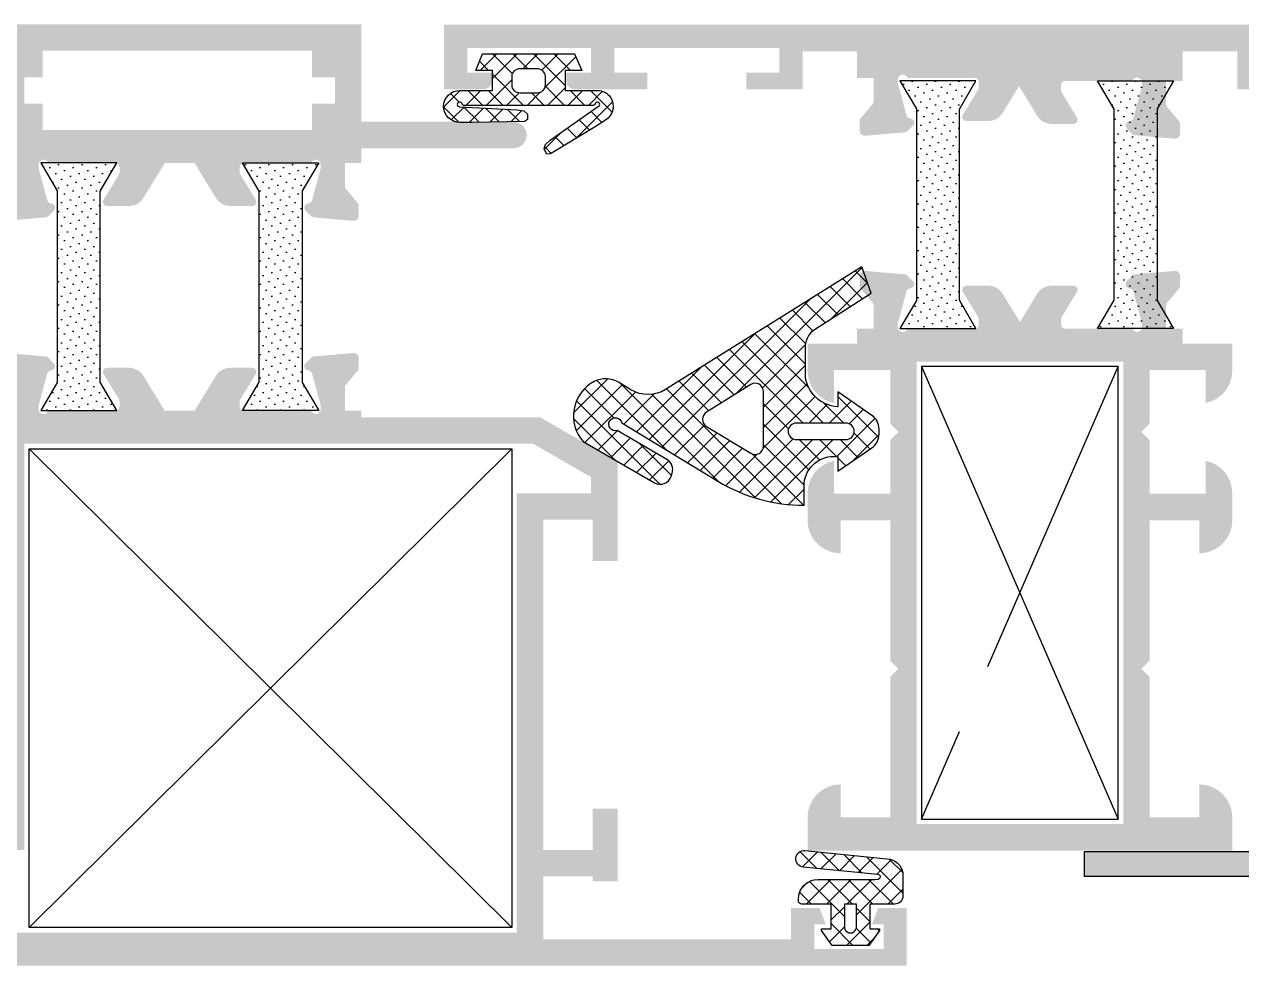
# Model space of a CAD drawing. Header units: millimetres. Extents: x 809 to 8159, y 33 to 4533.
# Drawn here: x 5198.99 to 5206.36, y 3472.19 to 3477.89 of the extents above; entities that cross this region are included whole.
import ezdxf

# ---------------------------------------------------------------- set-up
doc = ezdxf.new("R2010")
doc.units = ezdxf.units.MM
for name, color, linetype in [('1', 3, 'Continuous'), ('11', 11, 'Continuous'), ('FITILLER', 240, 'Continuous'), ('GORUNUS-TARAMA', 11, 'Continuous')]:
    doc.layers.add(name, color=color, linetype=linetype)

# ---------------------------------------------------------------- blocks, each defined once
blk = doc.blocks.new('ajsdfxcvzx')
h = blk.add_hatch(color=256)
h.paths.add_polyline_path([(37155.05612653242, -5113.700379477845), (37154.94612653242, -5113.700379477845), (37154.94612653242, -5113.860379477845), (37155.05612653242, -5113.860379477845), (37155.05612653242, -5114.020379477844), (37156.68612653242, -5114.020379477844), (37156.68612653242, -5113.860379477845), (37156.82612653242, -5113.860379477845), (37156.82612653242, -5113.700379477845), (37156.68612653242, -5113.700379477845), (37156.68612653242, -5113.540379477845), (37155.05612653242, -5113.540379477845)], flags=16)
edge = h.paths.add_edge_path()
edge.add_line((37154.11345336937, -5113.670379477846), (37153.91612653242, -5113.670379477846))
edge.add_line((37153.91612653242, -5113.670379477846), (37153.91612653242, -5113.770379477844))
edge.add_line((37153.91612653242, -5113.770379477844), (37154.25612653242, -5113.770379477844))
edge.add_line((37154.25612653242, -5113.770379477844), (37154.25612653242, -5113.540379477845))
edge.add_line((37154.25612653242, -5113.540379477845), (37154.78612653242, -5113.540379477845))
edge.add_line((37154.78612653242, -5113.540379477845), (37154.78612653242, -5114.220379477845))
edge.add_line((37154.78612653242, -5114.220379477845), (37154.88612653242, -5114.220379477845))
edge.add_line((37154.88612653242, -5114.220379477845), (37154.88612653242, -5114.361280221989))
edge.add_arc((37154.86112653241, -5114.361280221989), 0.02500000000004547, -39.999999999855504, 1.0408029993413948e-10, ccw=False)
edge.add_line((37154.8802776435, -5114.377349912231), (37154.8022165693, -5114.470379477845))
edge.add_line((37154.8022165693, -5114.470379477845), (37154.8022165693, -5114.540379477845))
edge.add_arc((37154.8322165693, -5114.540379477845), 0.03000000000004093, 180, 275.00000000003)
edge.add_line((37154.83483124158, -5114.570265318789), (37155.0754674277, -5114.549212380471))
edge.add_arc((37155.07328853413, -5114.524307513018), 0.02499999999989507, -84.99999999995305, -44.99999999996317)
edge.add_line((37155.09096620366, -5114.541985182548), (37155.12489423883, -5114.508057147375))
edge.add_arc((37155.1072165693, -5114.490379477846), 0.02499999999998814, -45.00000000011055, 74.999999999992)
edge.add_line((37155.11368704543, -5114.466231332188), (37155.10216780754, -5114.463144761698))
edge.add_arc((37155.10863828367, -5114.438996616043), 0.02499999999998395, 195.0000000000582, 254.9999999999417, ccw=False)
edge.add_line((37155.08449013801, -5114.445467092171), (37155.0322165693, -5114.250379477848))
edge.add_line((37155.0322165693, -5114.250379477844), (37155.0322165693, -5114.230379477844))
edge.add_arc((37155.06221656931, -5114.230379477851), 0.03000000000076852, 19.471220642868616, 179.9999999915755, ccw=False)
edge.add_line((37155.09050084055, -5114.220379477845), (37155.4972165693, -5114.220379477845))
edge.add_arc((37155.4972165693, -5114.245379477847), 0.025, 0, 90, ccw=False)
edge.add_line((37155.5222165693, -5114.245379477847), (37155.5222165693, -5114.277498812693))
edge.add_arc((37155.4972165693, -5114.277498812693), 0.025, -31.400000000179205, -1.5631940186722204e-10, ccw=False)
edge.add_line((37155.51855533924, -5114.290524053487), (37155.42587779937, -5114.442354237051))
edge.add_arc((37155.4472165693, -5114.455379477846), 0.02499999999999822, 148.5999999999369, 269.9999999999479)
edge.add_line((37155.4472165693, -5114.480379477844), (37155.58086499744, -5114.480379477844))
edge.add_arc((37155.58086499744, -5114.380379477845), 0.1000000000000227, 269.999999999987, 328.5999999999905)
edge.add_line((37155.66622007716, -5114.43248044103), (37155.79568705803, -5114.220379477845))
edge.add_line((37155.79568705803, -5114.220379477845), (37155.97656600681, -5114.220379477845))
edge.add_line((37155.97656600681, -5114.220379477845), (37156.10603298768, -5114.43248044103))
edge.add_arc((37156.1913880674, -5114.380379477845), 0.1000000000000155, 211.4000000000093, 270.000000000013)
edge.add_line((37156.1913880674, -5114.480379477844), (37156.32503649554, -5114.480379477844))
edge.add_arc((37156.32503649554, -5114.455379477846), 0.02499999999997726, 270, 391.4000000000902)
edge.add_line((37156.34637526546, -5114.442354237051), (37156.2536977256, -5114.290524053487))
edge.add_arc((37156.27503649554, -5114.277498812693), 0.02500000000000251, 180.0000000001563, 211.4000000001792, ccw=False)
edge.add_line((37156.25003649553, -5114.277498812693), (37156.25003649553, -5114.245379477847))
edge.add_arc((37156.27503649554, -5114.245379477847), 0.025, 90, 180, ccw=False)
edge.add_line((37156.27503649554, -5114.220379477845), (37156.68175222429, -5114.220379477845))
edge.add_arc((37156.71003649554, -5114.230379477851), 0.03000000000079112, 8.467907264275709e-09, 160.5287793571725, ccw=False)
edge.add_line((37156.74003649554, -5114.230379477844), (37156.74003649554, -5114.250379477844))
edge.add_line((37156.74003649554, -5114.250379477844), (37156.68776292683, -5114.445467092168))
edge.add_arc((37156.66361478117, -5114.438996616043), 0.02500000000002199, -74.99999999985448, -14.9999999999809, ccw=False)
edge.add_line((37156.6700852573, -5114.463144761701), (37156.65856601941, -5114.466231332191))
edge.add_arc((37156.66503649553, -5114.490379477846), 0.02499999999997807, 105.0000000000079, 225.0000000001105)
edge.add_line((37156.64735882601, -5114.508057147375), (37156.68128686117, -5114.541985182548))
edge.add_arc((37156.6989645307, -5114.524307513018), 0.0249999999998756, 225.0000000000738, 265.0000000000524)
edge.add_line((37156.69678563713, -5114.549212380471), (37156.93742182325, -5114.570265318789))
edge.add_arc((37156.94003649554, -5114.540379477845), 0.03000000000000981, 264.9999999998799, 359.9999999999565)
edge.add_line((37156.97003649554, -5114.540379477845), (37156.97003649554, -5114.470379477845))
edge.add_line((37156.97003649554, -5114.470379477845), (37156.89197542134, -5114.377349912231))
edge.add_arc((37156.91112653242, -5114.361280221989), 0.02499999999998387, 179.9999999999478, 219.999999999916, ccw=False)
edge.add_line((37156.88612653242, -5114.361280221989), (37156.88612653242, -5114.220379477845))
edge.add_line((37156.88612653242, -5114.220379477845), (37156.98612653242, -5114.220379477845))
edge.add_line((37156.98612653241, -5114.220379477845), (37156.98612653241, -5114.130379477845))
edge.add_line((37156.98612653241, -5114.130379477845), (37157.90612653241, -5114.130379477845))
edge.add_arc((37157.90612653242, -5114.050379477847), 0.08000000000001818, 270, 450)
edge.add_line((37157.90612653242, -5113.970379477845), (37156.98612653242, -5113.970379477845))
edge.add_line((37156.98612653241, -5113.970379477845), (37156.98612653241, -5113.380379477845))
edge.add_line((37156.98612653241, -5113.380379477845), (37152.08612653241, -5113.380379477845))
edge.add_line((37152.08612653242, -5113.380379477845), (37152.08612653242, -5113.770379477844))
edge.add_line((37152.08612653242, -5113.770379477844), (37152.37612653242, -5113.770379477844))
edge.add_line((37152.37612653241, -5113.770379477844), (37152.37612653241, -5113.670379477846))
edge.add_line((37152.37612653241, -5113.670379477846), (37152.22612653241, -5113.670379477846))
edge.add_line((37152.22612653242, -5113.670379477846), (37152.22612653242, -5113.520379477844))
edge.add_line((37152.22612653242, -5113.520379477844), (37152.97612653242, -5113.520379477844))
edge.add_line((37152.97612653242, -5113.520379477844), (37152.97612653242, -5113.670379477846))
edge.add_line((37152.97612653242, -5113.670379477846), (37152.82612653242, -5113.670379477846))
edge.add_line((37152.82612653242, -5113.670379477846), (37152.82612653242, -5113.770379477844))
edge.add_line((37152.82612653242, -5113.770379477844), (37153.31612653242, -5113.770379477844))
edge.add_line((37153.31612653242, -5113.770379477844), (37153.31612653242, -5113.670379477846))
edge.add_line((37153.31612653242, -5113.670379477846), (37153.11612653242, -5113.670379477846))
edge.add_line((37153.11612653242, -5113.670379477846), (37153.11612653242, -5113.520379477844))
edge.add_line((37153.11612653242, -5113.520379477844), (37154.11612653242, -5113.520379477844))
edge.add_line((37154.11612653242, -5113.520379477844), (37154.11612653242, -5113.670379477846))
edge.add_line((37154.11612653242, -5113.670379477846), (37154.11345336937, -5113.670379477846))
h = blk.add_hatch(color=256)
edge = h.paths.add_edge_path()
edge.add_line((37158.51612653242, -5113.523180664588), (37159.51612653242, -5113.523180664588))
edge.add_line((37159.51612653242, -5113.523180664588), (37159.51612653242, -5113.673180664589))
edge.add_line((37159.51612653242, -5113.673180664589), (37159.31612653242, -5113.673180664589))
edge.add_line((37159.31612653242, -5113.673180664589), (37159.31612653242, -5113.773180664588))
edge.add_line((37159.31612653242, -5113.773180664588), (37159.65612653241, -5113.773180664588))
edge.add_line((37159.65612653242, -5113.773180664588), (37159.65612653242, -5113.543180664588))
edge.add_line((37159.65612653242, -5113.543180664588), (37159.98612653242, -5113.543180664588))
edge.add_line((37159.98612653241, -5113.543180664588), (37159.98612653241, -5113.705348195928))
edge.add_line((37159.98612653241, -5113.705348195928), (37160.08612653241, -5113.705348195928))
edge.add_line((37160.08612653242, -5113.705348195928), (37160.08612653242, -5113.846248940072))
edge.add_arc((37160.06112653242, -5113.846248940072), 0.02499999999997726, -39.99999999987608, 1.0408029993413948e-10, ccw=False)
edge.add_line((37160.0802776435, -5113.862318630314), (37160.00221656931, -5113.955348195928))
edge.add_line((37160.0022165693, -5113.955348195928), (37160.0022165693, -5114.025348195928))
edge.add_arc((37160.0322165693, -5114.025348195932), 0.02999999999999545, 180.0000000000434, 275.0000000001202)
edge.add_line((37160.03483124159, -5114.055234036872), (37160.2754674277, -5114.034181098554))
edge.add_arc((37160.27328853412, -5114.009276231101), 0.02499999999986845, -85.00000000005232, -45.00000000007372)
edge.add_line((37160.29096620365, -5114.026953900631), (37160.32489423882, -5113.993025865459))
edge.add_arc((37160.3072165693, -5113.975348195929), 0.02499999999997207, -45.00000000007372, 74.9999999999785)
edge.add_line((37160.31368704543, -5113.951200050275), (37160.30216780755, -5113.948113479784))
edge.add_arc((37160.30863828367, -5113.923965334126), 0.02500000000001768, 194.999999999981, 254.99999999985448, ccw=False)
edge.add_line((37160.28449013802, -5113.930435810254), (37160.2322165693, -5113.735348195931))
edge.add_line((37160.2322165693, -5113.735348195931), (37160.2322165693, -5113.71534819593))
edge.add_arc((37160.2622165693, -5113.715348195934), 0.03000000000076852, 19.471220642827575, 179.9999999915321, ccw=False)
edge.add_line((37160.29050084055, -5113.705348195928), (37160.6972165693, -5113.705348195928))
edge.add_arc((37160.6972165693, -5113.73034819593), 0.025, 0, 90, ccw=False)
edge.add_line((37160.7222165693, -5113.73034819593), (37160.7222165693, -5113.762467530776))
edge.add_arc((37160.6972165693, -5113.762467530776), 0.025, -31.400000000179205, -1.5631940186722204e-10, ccw=False)
edge.add_line((37160.71855533923, -5113.77549277157), (37160.62587779937, -5113.927322955135))
edge.add_arc((37160.6472165693, -5113.940348195929), 0.02500000000001007, 148.5999999998924, 269.9999999999479)
edge.add_line((37160.6472165693, -5113.96534819593), (37160.78086499743, -5113.96534819593))
edge.add_arc((37160.78086499743, -5113.865348195928), 0.1000000000000227, 269.999999999987, 328.5999999999905)
edge.add_line((37160.86622007717, -5113.917449159113), (37160.96568403974, -5113.754501030382))
edge.add_line((37160.96568403974, -5113.754501030386), (37161.07603298767, -5113.935281627773))
edge.add_arc((37161.1613880674, -5113.883180664589), 0.1000000000000425, 211.3999999999847, 269.999999999987)
edge.add_line((37161.1613880674, -5113.983180664587), (37161.29503649554, -5113.983180664587))
edge.add_arc((37161.29503649553, -5113.958180664589), 0.025, -89.99999999994792, 31.40000000001859)
edge.add_line((37161.31637526547, -5113.945155423791), (37161.2236977256, -5113.793325240227))
edge.add_arc((37161.24503649554, -5113.780299999433), 0.02500000000000251, 180.0000000001563, 211.4000000001792, ccw=False)
edge.add_line((37161.22003649554, -5113.780299999433), (37161.22003649554, -5113.748180664586))
edge.add_arc((37161.24503649554, -5113.74818066459), 0.025, 90, 180, ccw=False)
edge.add_line((37161.24503649554, -5113.723180664589), (37161.65175222429, -5113.723180664589))
edge.add_arc((37161.68003649553, -5113.733180664594), 0.03000000000075583, 8.424478892266052e-09, 160.5287793571026, ccw=False)
edge.add_line((37161.71003649554, -5113.733180664587), (37161.71003649554, -5113.753180664587))
edge.add_line((37161.71003649554, -5113.753180664587), (37161.65776292683, -5113.948268278911))
edge.add_arc((37161.63361478117, -5113.941797802787), 0.02499999999999845, -74.99999999962631, -14.999999999779618, ccw=False)
edge.add_line((37161.6400852573, -5113.965945948441), (37161.62856601941, -5113.969032518931))
edge.add_arc((37161.63503649554, -5113.993180664589), 0.02500000000000591, 105.0000000000448, 225.0000000001105)
edge.add_line((37161.61735882601, -5114.010858334119), (37161.65128686118, -5114.044786369292))
edge.add_arc((37161.66896453071, -5114.027108699762), 0.02499999999992383, 224.9999999998158, 264.9999999998018)
edge.add_line((37161.66678563714, -5114.05201356721), (37161.90742182325, -5114.073066505529))
edge.add_arc((37161.91003649554, -5114.043180664588), 0.03000000000007777, 264.9999999998911, 359.9999999999131)
edge.add_line((37161.94003649554, -5114.043180664588), (37161.94003649554, -5113.973180664589))
edge.add_line((37161.94003649554, -5113.973180664589), (37161.86197542134, -5113.880151098974))
edge.add_arc((37161.88112653242, -5113.864081408732), 0.02499999999993101, 179.9999999996352, 219.9999999996095, ccw=False)
edge.add_line((37161.85612653242, -5113.864081408732), (37161.85612653242, -5113.723180664589))
edge.add_line((37161.85612653242, -5113.723180664589), (37161.95612653242, -5113.723180664589))
edge.add_line((37161.95612653242, -5113.723180664589), (37161.95612653242, -5113.543180664588))
edge.add_line((37161.95612653242, -5113.543180664588), (37162.28612653242, -5113.543180664588))
edge.add_line((37162.28612653242, -5113.543180664588), (37162.28612653242, -5113.773180664588))
edge.add_line((37162.28612653242, -5113.773180664588), (37162.62612653241, -5113.773180664588))
edge.add_line((37162.62612653241, -5113.773180664588), (37162.62612653241, -5113.673180664589))
edge.add_line((37162.62612653241, -5113.673180664589), (37162.42612653242, -5113.673180664589))
edge.add_line((37162.42612653242, -5113.673180664589), (37162.42612653242, -5113.523180664588))
edge.add_line((37162.42612653242, -5113.523180664588), (37163.42612653242, -5113.523180664588))
edge.add_line((37163.42612653242, -5113.523180664588), (37163.42612653242, -5113.673180664589))
edge.add_line((37163.42612653242, -5113.673180664589), (37163.22612653242, -5113.673180664589))
edge.add_line((37163.22612653242, -5113.673180664589), (37163.22612653242, -5113.773180664588))
edge.add_line((37163.22612653242, -5113.773180664588), (37163.66612653242, -5113.773180664588))
edge.add_arc((37163.66612653242, -5113.723180664589), 0.05, 270, 360)
edge.add_line((37163.71612653242, -5113.723180664589), (37163.71612653242, -5113.673180664589))
edge.add_line((37163.71612653242, -5113.673180664589), (37163.56612653242, -5113.673180664589))
edge.add_line((37163.56612653242, -5113.673180664589), (37163.56612653242, -5113.523180664588))
edge.add_line((37163.56612653242, -5113.523180664588), (37164.31612653242, -5113.523180664588))
edge.add_line((37164.31612653242, -5113.523180664588), (37164.31612653242, -5113.673180664589))
edge.add_line((37164.31612653242, -5113.673180664589), (37164.16612653241, -5113.673180664589))
edge.add_line((37164.16612653242, -5113.673180664589), (37164.16612653242, -5113.723180664589))
edge.add_arc((37164.21612653242, -5113.723180664589), 0.05, 180, 270)
edge.add_line((37164.21612653242, -5113.773180664588), (37164.45612653242, -5113.773180664588))
edge.add_line((37164.45612653242, -5113.773180664588), (37164.45612653242, -5113.383180664589))
edge.add_line((37164.45612653242, -5113.383180664589), (37157.48612653241, -5113.383180664589))
edge.add_line((37157.48612653241, -5113.383180664589), (37157.48612653241, -5113.773180664588))
edge.add_line((37157.48612653241, -5113.773180664588), (37157.72612653241, -5113.773180664588))
edge.add_arc((37157.72612653242, -5113.723180664589), 0.05, 270, 360)
edge.add_line((37157.77612653242, -5113.723180664589), (37157.77612653242, -5113.673180664589))
edge.add_line((37157.77612653242, -5113.673180664589), (37157.62612653242, -5113.673180664589))
edge.add_line((37157.62612653241, -5113.673180664589), (37157.62612653241, -5113.523180664588))
edge.add_line((37157.62612653241, -5113.523180664588), (37158.37612653241, -5113.523180664588))
edge.add_line((37158.37612653241, -5113.523180664588), (37158.37612653241, -5113.673180664589))
edge.add_line((37158.37612653241, -5113.673180664589), (37158.22612653241, -5113.673180664589))
edge.add_line((37158.22612653242, -5113.673180664589), (37158.22612653242, -5113.723180664589))
edge.add_arc((37158.27612653242, -5113.723180664589), 0.05, 180, 270)
edge.add_line((37158.27612653242, -5113.773180664588), (37158.71612653242, -5113.773180664588))
edge.add_line((37158.71612653242, -5113.773180664588), (37158.71612653242, -5113.673180664589))
edge.add_line((37158.71612653242, -5113.673180664589), (37158.51612653242, -5113.673180664589))
edge.add_line((37158.51612653242, -5113.673180664589), (37158.51612653242, -5113.523180664588))
h = blk.add_hatch(color=256)
edge = h.paths.add_edge_path()
edge.add_arc((37161.1613880674, -5115.063180664589), 0.1000000000000349, 90, 148.5999999999974, ccw=False)
edge.add_line((37161.1613880674, -5114.963180664587), (37161.29503649554, -5114.963180664587))
edge.add_arc((37161.29503649553, -5114.988180664588), 0.02499999999997726, -31.40000000013481, 90, ccw=False)
edge.add_line((37161.31637526547, -5115.001205905386), (37161.2236977256, -5115.15303608895))
edge.add_arc((37161.24503649554, -5115.166061329744), 0.02500000000000251, 148.5999999998208, 179.9999999998437)
edge.add_line((37161.22003649554, -5115.166061329744), (37161.22003649554, -5115.198180664591))
edge.add_arc((37161.24503649554, -5115.198180664587), 0.025, -180, -90.00000000000001)
edge.add_line((37161.24503649554, -5115.223180664589), (37161.65175222429, -5115.223180664589))
edge.add_arc((37161.68003649553, -5115.213180664583), 0.03000000000077726, -160.5287793571171, -8.424462406979676e-09)
edge.add_line((37161.71003649554, -5115.213180664587), (37161.71003649554, -5115.193180664586))
edge.add_line((37161.71003649554, -5115.19318066459), (37161.65776292683, -5114.998093050266))
edge.add_arc((37161.63361478117, -5115.00456352639), 0.02499999999999414, 14.99999999994408, 74.99999999989139)
edge.add_line((37161.6400852573, -5114.980415380736), (37161.62856601941, -5114.977328810246))
edge.add_arc((37161.63503649554, -5114.953180664588), 0.02499999999997807, -225.00000000007356, -105.00000000000801, ccw=False)
edge.add_line((37161.61735882601, -5114.935502995058), (37161.65128686118, -5114.901574959886))
edge.add_arc((37161.66896453071, -5114.919252629415), 0.0249999999998756, 94.99999999999511, 135, ccw=False)
edge.add_line((37161.66678563714, -5114.894347761963), (37161.90742182325, -5114.873294823645))
edge.add_arc((37161.91003649554, -5114.903180664589), 0.03000000000003049, 0, 95.00000000007321, ccw=False)
edge.add_line((37161.94003649554, -5114.903180664589), (37161.94003649554, -5114.973180664589))
edge.add_line((37161.94003649554, -5114.973180664589), (37161.86197542134, -5115.066210230203))
edge.add_arc((37161.88112653242, -5115.082279920445), 0.02500000000003613, 140.0000000001845, 180.0000000001042)
edge.add_line((37161.85612653242, -5115.082279920445), (37161.85612653242, -5115.223180664589))
edge.add_line((37161.85612653242, -5115.223180664589), (37161.95612653242, -5115.223180664589))
edge.add_line((37161.95612653242, -5115.223180664589), (37161.95612653242, -5115.313180664589))
edge.add_line((37161.95612653242, -5115.313180664589), (37162.25612653242, -5115.313180664589))
edge.add_line((37162.25612653242, -5115.313180664589), (37162.25612653242, -5115.477221485167))
edge.add_arc((37162.05612653242, -5115.477221485167), 0.1999999999999545, -78.46304096718052, 6.423306331271306e-12, ccw=False)
edge.add_line((37162.09612653241, -5115.673180664589), (37162.09612653241, -5115.473180664589))
edge.add_line((37162.09612653241, -5115.473180664589), (37161.75612653242, -5115.473180664589))
edge.add_line((37161.75612653242, -5115.473180664589), (37161.75612653242, -5115.798180664589))
edge.add_line((37161.75612653242, -5115.798180664589), (37161.70612653242, -5115.848180664589))
edge.add_line((37161.70612653242, -5115.848180664589), (37161.75612653242, -5115.898180664588))
edge.add_line((37161.75612653242, -5115.898180664588), (37161.75612653242, -5116.223180664589))
edge.add_line((37161.75612653242, -5116.223180664589), (37162.09612653241, -5116.223180664589))
edge.add_line((37162.09612653241, -5116.223180664589), (37162.09612653241, -5116.023180664588))
edge.add_arc((37162.05612653242, -5116.21913984401), 0.1999999999999556, -1.3017142919125035e-11, 78.46304096717932, ccw=False)
edge.add_line((37162.25612653242, -5116.21913984401), (37162.25612653242, -5116.383180664589))
edge.add_arc((37162.05612653242, -5116.383180664589), 0.2, -90, 0, ccw=False)
edge.add_line((37162.05612653242, -5116.583180664589), (37162.05612653242, -5116.383180664589))
edge.add_line((37162.05612653242, -5116.383180664589), (37161.75612653242, -5116.383180664589))
edge.add_line((37161.75612653242, -5116.383180664589), (37161.75612653242, -5117.233180664587))
edge.add_line((37161.75612653242, -5117.233180664587), (37161.70612653242, -5117.283180664586))
edge.add_line((37161.70612653242, -5117.28318066459), (37161.75612653242, -5117.333180664589))
edge.add_line((37161.75612653242, -5117.333180664589), (37161.75612653242, -5118.183180664588))
edge.add_line((37161.75612653242, -5118.183180664588), (37162.05612653242, -5118.183180664588))
edge.add_line((37162.05612653242, -5118.183180664588), (37162.05612653242, -5117.983180664587))
edge.add_arc((37162.05612653242, -5118.183180664588), 0.2, 0, 90, ccw=False)
edge.add_line((37162.25612653242, -5118.183180664588), (37162.25612653242, -5118.383180664589))
edge.add_line((37162.25612653242, -5118.383180664589), (37159.68612653242, -5118.383180664589))
edge.add_line((37159.68612653242, -5118.383180664589), (37159.68612653242, -5118.183180664588))
edge.add_arc((37159.88612653242, -5118.183180664588), 0.2, -270, -180, ccw=False)
edge.add_line((37159.88612653242, -5117.983180664587), (37159.88612653242, -5118.183180664588))
edge.add_line((37159.88612653242, -5118.183180664588), (37160.18612653243, -5118.183180664588))
edge.add_line((37160.18612653242, -5118.183180664588), (37160.18612653242, -5117.333180664589))
edge.add_line((37160.18612653242, -5117.333180664589), (37160.23612653242, -5117.28318066459))
edge.add_line((37160.23612653241, -5117.28318066459), (37160.18612653241, -5117.233180664591))
edge.add_line((37160.18612653242, -5117.233180664587), (37160.18612653242, -5116.383180664589))
edge.add_line((37160.18612653242, -5116.383180664589), (37159.88612653242, -5116.383180664589))
edge.add_line((37159.88612653242, -5116.383180664589), (37159.88612653242, -5116.583180664589))
edge.add_arc((37159.88612653242, -5116.383180664589), 0.2, -180, -90, ccw=False)
edge.add_line((37159.68612653242, -5116.383180664589), (37159.68612653242, -5116.21913984401))
edge.add_arc((37159.88612653242, -5116.21913984401), 0.2000000000000454, 101.53695903281681, 179.9999999999934, ccw=False)
edge.add_line((37159.84612653241, -5116.023180664588), (37159.84612653241, -5116.223180664589))
edge.add_line((37159.84612653241, -5116.223180664589), (37160.18612653241, -5116.223180664589))
edge.add_line((37160.18612653242, -5116.223180664589), (37160.18612653242, -5115.898180664588))
edge.add_line((37160.18612653242, -5115.898180664588), (37160.23612653242, -5115.848180664589))
edge.add_line((37160.23612653241, -5115.848180664589), (37160.18612653241, -5115.798180664589))
edge.add_line((37160.18612653242, -5115.798180664589), (37160.18612653242, -5115.473180664589))
edge.add_line((37160.18612653242, -5115.473180664589), (37159.84612653241, -5115.473180664589))
edge.add_line((37159.84612653241, -5115.473180664589), (37159.84612653241, -5115.673180664589))
edge.add_arc((37159.88612653242, -5115.477221485167), 0.2000000000000224, -179.99999999999363, -101.53695903281692, ccw=False)
edge.add_line((37159.68612653242, -5115.477221485167), (37159.68612653242, -5115.313180664589))
edge.add_line((37159.68612653242, -5115.313180664589), (37159.98612653242, -5115.313180664589))
edge.add_line((37159.98612653241, -5115.313180664589), (37159.98612653241, -5115.223180664589))
edge.add_line((37159.98612653241, -5115.223180664589), (37160.08612653241, -5115.223180664589))
edge.add_line((37160.08612653242, -5115.223180664589), (37160.08612653242, -5115.082279920445))
edge.add_arc((37160.06112653242, -5115.082279920445), 0.02500000000004547, -1.042331380209224e-10, 39.9999999998155)
edge.add_line((37160.0802776435, -5115.066210230203), (37160.00221656931, -5114.973180664589))
edge.add_line((37160.0022165693, -5114.973180664589), (37160.0022165693, -5114.903180664589))
edge.add_arc((37160.0322165693, -5114.903180664589), 0.03000000000001819, -275.0000000000731, -180, ccw=False)
edge.add_line((37160.03483124159, -5114.873294823645), (37160.2754674277, -5114.894347761963))
edge.add_arc((37160.27328853412, -5114.919252629415), 0.02499999999989308, 45, 85.000000000005, ccw=False)
edge.add_line((37160.29096620365, -5114.901574959886), (37160.32489423882, -5114.935502995058))
edge.add_arc((37160.3072165693, -5114.953180664588), 0.02499999999997207, -74.99999999999221, 45.000000000073726, ccw=False)
edge.add_line((37160.31368704543, -5114.977328810246), (37160.30216780755, -5114.980415380736))
edge.add_arc((37160.30863828367, -5115.00456352639), 0.02499999999998983, 105.0000000001086, 165.0000000000559)
edge.add_line((37160.28449013802, -5114.998093050266), (37160.2322165693, -5115.19318066459))
edge.add_line((37160.2322165693, -5115.19318066459), (37160.2322165693, -5115.21318066459))
edge.add_arc((37160.2622165693, -5115.213180664583), 0.03000000000079126, -179.9999999915755, -19.47122064288295)
edge.add_line((37160.29050084055, -5115.223180664589), (37160.6972165693, -5115.223180664589))
edge.add_arc((37160.6972165693, -5115.198180664587), 0.025, -90.00000000000001, -1.272221872585407e-14)
edge.add_line((37160.7222165693, -5115.198180664587), (37160.7222165693, -5115.166061329741))
edge.add_arc((37160.6972165693, -5115.166061329744), 0.025, 1.563051792658431e-10, 31.40000000017918)
edge.add_line((37160.71855533923, -5115.153036088946), (37160.62587779937, -5115.001205905382))
edge.add_arc((37160.6472165693, -5114.988180664588), 0.02500000000002948, -269.99999999989586, -148.59999999991948, ccw=False)
edge.add_line((37160.6472165693, -5114.963180664587), (37160.78086499743, -5114.963180664587))
edge.add_arc((37160.78086499743, -5115.063180664589), 0.1000000000000227, 31.400000000002592, 90, ccw=False)
edge.add_line((37160.86622007717, -5115.011079701404), (37160.97112653242, -5115.182944064463))
edge.add_line((37160.97112653241, -5115.182944064463), (37161.07603298767, -5115.011079701404))
h.paths.add_polyline_path([(37161.59612653241, -5118.223180664589), (37161.59612653241, -5115.423180664589), (37160.34612653241, -5115.423180664589), (37160.34612653241, -5118.223180664589)], flags=16)
h = blk.add_hatch(color=256)
edge = h.paths.add_edge_path(flags=16)
edge.add_line((37154.91612653242, -5118.880379477845), (37157.92612653242, -5118.880379477845))
edge.add_line((37157.92612653242, -5118.880379477845), (37157.92612653242, -5116.220379477845))
edge.add_line((37157.92612653242, -5116.220379477845), (37158.37612653241, -5116.220379477845))
edge.add_line((37158.37612653241, -5116.220379477845), (37158.37612653241, -5116.122755520917))
edge.add_line((37158.37612653241, -5116.122755520917), (37158.02560094358, -5115.920379477846))
edge.add_line((37158.02560094358, -5115.920379477846), (37154.94612653241, -5115.920379477846))
edge.add_line((37154.94612653242, -5115.920379477846), (37154.94612653242, -5118.380379477845))
edge.add_line((37154.94612653242, -5118.380379477845), (37154.57612653242, -5118.380379477845))
edge.add_line((37154.57612653242, -5118.380379477845), (37154.57612653242, -5118.540379477845))
edge.add_arc((37154.91612653242, -5118.540379477845), 0.3400000000000318, 180.0000000000038, 270.0000000000038)
edge = h.paths.add_edge_path()
edge.add_arc((37155.4972165693, -5115.695379477847), 0.025, 270, 360)
edge.add_line((37155.5222165693, -5115.695379477847), (37155.5222165693, -5115.663260143001))
edge.add_arc((37155.4972165693, -5115.663260143001), 0.025, 1.563051792658431e-10, 31.40000000017918)
edge.add_line((37155.51855533924, -5115.650234902203), (37155.42587779937, -5115.498404718639))
edge.add_arc((37155.4472165693, -5115.485379477845), 0.02500000000001007, 90.00000000005213, 211.4000000001076, ccw=False)
edge.add_line((37155.4472165693, -5115.460379477847), (37155.58086499744, -5115.460379477847))
edge.add_arc((37155.58086499744, -5115.560379477845), 0.1000000000000227, 31.400000000009413, 90.00000000001302, ccw=False)
edge.add_line((37155.66622007716, -5115.508278514661), (37155.79568705803, -5115.720379477845))
edge.add_line((37155.79568705803, -5115.720379477845), (37155.97656600681, -5115.720379477845))
edge.add_line((37155.97656600681, -5115.720379477845), (37156.10603298768, -5115.508278514661))
edge.add_arc((37156.1913880674, -5115.560379477845), 0.1000000000000155, 89.99999999998698, 148.5999999999906, ccw=False)
edge.add_line((37156.1913880674, -5115.460379477847), (37156.32503649554, -5115.460379477847))
edge.add_arc((37156.32503649554, -5115.485379477845), 0.02499999999997726, -31.4000000000903, 90, ccw=False)
edge.add_line((37156.34637526546, -5115.498404718643), (37156.2536977256, -5115.650234902207))
edge.add_arc((37156.27503649554, -5115.663260143001), 0.02500000000000251, 148.5999999998208, 179.9999999998437)
edge.add_line((37156.25003649553, -5115.663260143001), (37156.25003649553, -5115.695379477847))
edge.add_arc((37156.27503649554, -5115.695379477847), 0.025, 180, 270)
edge.add_line((37156.27503649554, -5115.720379477845), (37156.68175222429, -5115.720379477845))
edge.add_arc((37156.71003649554, -5115.71037947784), 0.03000000000078484, 199.4712206429239, 359.9999999916189)
edge.add_line((37156.74003649554, -5115.710379477847), (37156.74003649554, -5115.690379477846))
edge.add_line((37156.74003649554, -5115.690379477846), (37156.68776292683, -5115.495291863523))
edge.add_arc((37156.66361478117, -5115.501762339651), 0.02500000000002199, 14.99999999998089, 74.9999999998545)
edge.add_line((37156.6700852573, -5115.477614193993), (37156.65856601941, -5115.474527623503))
edge.add_arc((37156.66503649553, -5115.450379477845), 0.02499999999997807, 134.9999999998895, 254.9999999999921, ccw=False)
edge.add_line((37156.64735882601, -5115.432701808315), (37156.68128686117, -5115.398773773142))
edge.add_arc((37156.6989645307, -5115.416451442676), 0.02499999999992383, 95.00000000019821, 135.0000000001843, ccw=False)
edge.add_line((37156.69678563713, -5115.391546575223), (37156.93742182325, -5115.370493636905))
edge.add_arc((37156.94003649554, -5115.400379477845), 0.03000000000005115, -4.3428372009657323e-11, 95.00000000002609, ccw=False)
edge.add_line((37156.97003649554, -5115.400379477845), (37156.97003649554, -5115.470379477845))
edge.add_line((37156.97003649554, -5115.470379477845), (37156.89197542134, -5115.56340904346))
edge.add_arc((37156.91112653242, -5115.579478733702), 0.02499999999998387, 140.000000000084, 180.0000000000521)
edge.add_line((37156.88612653242, -5115.579478733702), (37156.88612653242, -5115.720379477845))
edge.add_line((37156.88612653242, -5115.720379477845), (37156.98612653242, -5115.720379477845))
edge.add_line((37156.98612653241, -5115.720379477845), (37156.98612653241, -5115.760379477846))
edge.add_line((37156.98612653241, -5115.760379477846), (37158.06847281437, -5115.760379477846))
edge.add_line((37158.06847281438, -5115.760379477846), (37158.53612653242, -5116.030379477847))
edge.add_line((37158.53612653242, -5116.030379477847), (37158.53612653242, -5116.630379477845))
edge.add_line((37158.53612653242, -5116.630379477845), (37158.38612653242, -5116.630379477845))
edge.add_line((37158.38612653242, -5116.630379477845), (37158.38612653242, -5116.380379477845))
edge.add_line((37158.38612653242, -5116.380379477845), (37158.08612653242, -5116.380379477845))
edge.add_line((37158.08612653242, -5116.380379477845), (37158.08612653242, -5118.380379477845))
edge.add_line((37158.08612653242, -5118.380379477845), (37158.38612653242, -5118.380379477845))
edge.add_line((37158.38612653242, -5118.380379477845), (37158.38612653242, -5118.130379477845))
edge.add_line((37158.38612653242, -5118.130379477845), (37158.53612653242, -5118.130379477845))
edge.add_line((37158.53612653242, -5118.130379477845), (37158.53612653242, -5118.570379477844))
edge.add_line((37158.53612653242, -5118.570379477847), (37158.38612653242, -5118.570379477847))
edge.add_line((37158.38612653242, -5118.570379477847), (37158.38612653242, -5118.540379477849))
edge.add_line((37158.38612653242, -5118.540379477845), (37158.08612653242, -5118.540379477845))
edge.add_line((37158.08612653242, -5118.540379477845), (37158.08612653242, -5118.920379477846))
edge.add_line((37158.08612653242, -5118.920379477846), (37159.58612653242, -5118.920379477846))
edge.add_line((37159.58612653242, -5118.920379477846), (37159.58612653242, -5118.730379477847))
edge.add_line((37159.58612653242, -5118.730379477844), (37159.75873806447, -5118.730379477844))
edge.add_line((37159.75873806447, -5118.730379477844), (37159.79612653242, -5118.830379477842))
edge.add_line((37159.79612653242, -5118.830379477846), (37159.72612653242, -5118.830379477846))
edge.add_line((37159.72612653242, -5118.830379477846), (37159.72612653242, -5118.980379477847))
edge.add_line((37159.72612653242, -5118.980379477844), (37160.14612653242, -5118.980379477844))
edge.add_line((37160.14612653242, -5118.980379477844), (37160.14612653242, -5118.830379477842))
edge.add_line((37160.14612653242, -5118.830379477846), (37160.07612653242, -5118.830379477846))
edge.add_line((37160.07612653242, -5118.830379477846), (37160.11351500037, -5118.730379477847))
edge.add_line((37160.11351500037, -5118.730379477844), (37160.28612653242, -5118.730379477844))
edge.add_line((37160.28612653242, -5118.730379477844), (37160.28612653242, -5119.080379477842))
edge.add_line((37160.28612653242, -5119.080379477846), (37154.91612653241, -5119.080379477846))
edge.add_arc((37154.91612653242, -5118.580379477846), 0.5, 180, 270, ccw=False)
edge.add_line((37154.41612653242, -5118.580379477846), (37154.41612653242, -5118.380379477845))
edge.add_line((37154.41612653242, -5118.380379477845), (37154.28612653242, -5118.380379477845))
edge.add_line((37154.28612653242, -5118.380379477845), (37154.28612653242, -5118.180379477844))
edge.add_arc((37154.48612653241, -5118.180379477844), 0.2, 90, 180, ccw=False)
edge.add_line((37154.48612653241, -5117.980379477844), (37154.48612653241, -5118.180379477844))
edge.add_line((37154.48612653241, -5118.180379477844), (37154.78612653242, -5118.180379477844))
edge.add_line((37154.78612653242, -5118.180379477844), (37154.78612653242, -5116.380379477845))
edge.add_line((37154.78612653242, -5116.380379477845), (37154.48612653241, -5116.380379477845))
edge.add_line((37154.48612653241, -5116.380379477845), (37154.48612653241, -5116.580379477846))
edge.add_arc((37154.48612653241, -5116.380379477845), 0.2, 180, 270, ccw=False)
edge.add_line((37154.28612653242, -5116.380379477845), (37154.28612653242, -5116.220379477845))
edge.add_line((37154.28612653242, -5116.220379477845), (37154.78612653242, -5116.220379477845))
edge.add_line((37154.78612653242, -5116.220379477845), (37154.78612653242, -5115.720379477845))
edge.add_line((37154.78612653242, -5115.720379477845), (37154.88612653242, -5115.720379477845))
edge.add_line((37154.88612653242, -5115.720379477845), (37154.88612653242, -5115.579478733702))
edge.add_arc((37154.86112653241, -5115.579478733702), 0.02499999999997726, -5.212293011982411e-11, 39.999999999916)
edge.add_line((37154.8802776435, -5115.56340904346), (37154.8022165693, -5115.470379477845))
edge.add_line((37154.8022165693, -5115.470379477845), (37154.8022165693, -5115.400379477845))
edge.add_arc((37154.8322165693, -5115.400379477845), 0.03000000000004093, 84.99999999996999, 180, ccw=False)
edge.add_line((37154.83483124158, -5115.370493636901), (37155.0754674277, -5115.39154657522))
edge.add_arc((37155.07328853413, -5115.416451442676), 0.02499999999989507, 44.99999999996311, 84.99999999995299, ccw=False)
edge.add_line((37155.09096620366, -5115.398773773146), (37155.12489423883, -5115.432701808319))
edge.add_arc((37155.1072165693, -5115.450379477845), 0.02499999999995599, -75.00000000002882, 45.00000000011039, ccw=False)
edge.add_line((37155.11368704543, -5115.474527623503), (37155.10216780754, -5115.477614193993))
edge.add_arc((37155.10863828367, -5115.501762339651), 0.02500000000004552, 105.0000000001823, 165.0000000000828)
edge.add_line((37155.08449013801, -5115.495291863523), (37155.0322165693, -5115.690379477846))
edge.add_line((37155.0322165693, -5115.690379477846), (37155.0322165693, -5115.710379477847))
edge.add_arc((37155.06221656931, -5115.71037947784), 0.03000000000076852, 180.0000000084244, 340.5287793571317)
edge.add_line((37155.09050084055, -5115.720379477845), (37155.4972165693, -5115.720379477845))
blk.add_hatch(color=256).paths.add_polyline_path([(37162.78571906964, -5118.540019166483), (37161.36172030035, -5118.540019166483), (37161.36172030035, -5118.390019166482), (37162.63571906964, -5118.390019166482), (37162.63571906964, -5116.540019166483), (37162.78571906964, -5116.540019166483)])
at = {"layer": '11'}
h = blk.add_hatch(dxfattribs=at)
h.set_pattern_fill('DOTS', color=256, scale=0.8, angle=44.99999999999999, style=0)
h.set_pattern_definition([(315, (36801.78366131376, -5175.104983539439), (-0.01767766952966368, -0.05303300858899107), [0, -0.05])])
h.paths.add_polyline_path([(37160.34490987173, -5114.47214579255), (37160.34490987173, -5115.052145792552), (37160.24490987173, -5115.22214579255), (37160.70490987173, -5115.22214579255), (37160.60490987173, -5115.050845792552), (37160.60490987173, -5114.47214579255), (37160.60490987173, -5113.893445792552), (37160.70490987173, -5113.72214579255), (37160.24490987173, -5113.72214579255), (37160.34490987173, -5113.892145792552)])
h = blk.add_hatch(dxfattribs=at)
h.set_pattern_fill('DOTS', color=256, scale=0.8, angle=44.99999999999999, style=0)
h.set_pattern_definition([(315, (36801.5797411493, -5175.104983539439), (-0.01767766952966368, -0.05303300858899107), [0, -0.05])])
h.paths.add_polyline_path([(37161.80126335757, -5114.47214579255), (37161.80126335757, -5115.052145792552), (37161.90126335756, -5115.22214579255), (37161.44126335757, -5115.22214579255), (37161.54126335757, -5115.050845792552), (37161.54126335757, -5114.47214579255), (37161.54126335757, -5113.893445792552), (37161.44126335757, -5113.72214579255), (37161.90126335756, -5113.72214579255), (37161.80126335757, -5113.892145792552)])
h = blk.add_hatch(dxfattribs=at)
h.set_pattern_fill('DOTS', color=256, scale=0.8, angle=44.99999999999999, style=0)
h.set_pattern_definition([(315, (36674.20027159965, -5209.815803475964), (-0.01767766952966368, -0.05303300858899107), [0, -0.05])])
h.paths.add_polyline_path([(37156.6273431931, -5114.969344605806), (37156.6273431931, -5115.549344605808), (37156.72734319311, -5115.719344605806), (37156.2673431931, -5115.719344605806), (37156.36734319311, -5115.548044605808), (37156.36734319311, -5114.969344605806), (37156.36734319311, -5114.390644605808), (37156.2673431931, -5114.219344605806), (37156.72734319311, -5114.219344605806), (37156.6273431931, -5114.389344605808)])
h.paths.add_polyline_path([(37155.14490987173, -5114.969344605806), (37155.14490987173, -5115.549344605808), (37155.04490987173, -5115.719344605806), (37155.50490987173, -5115.719344605806), (37155.40490987173, -5115.548044605808), (37155.40490987173, -5114.969344605806), (37155.40490987173, -5114.390644605808), (37155.50490987173, -5114.219344605806), (37155.04490987173, -5114.219344605806), (37155.14490987173, -5114.389344605808)])
at = {"layer": 'FITILLER'}
h = blk.add_hatch(dxfattribs=at)
h.set_pattern_fill('NET', color=256, scale=0.7000000000000001, angle=44.99999999999999, style=0)
h.set_pattern_definition([(315, (37136.24628903794, -5237.070998888785), (-0.0618718433538229, -0.06187184335382291), []), (225.0000000000001, (37136.24628903794, -5237.070998888785), (-0.06187184335382291, 0.0618718433538229), [])])
h.paths.add_polyline_path([(37157.65635895998, -5113.973936679618), (37157.58237360254, -5113.973936679618, -0.404681978340788), (37157.48242690603, -5113.877201317036, -0.4046819783419441), (37157.58237360254, -5113.780465954458), (37157.77931994505, -5113.780465954458), (37157.77931994505, -5113.65919895498), (37157.67931994505, -5113.65919895498), (37157.71845037983, -5113.559198954981), (37158.27551735234, -5113.559198954981), (37158.31899561321, -5113.65919895498), (37158.21899561321, -5113.65919895498), (37158.21899561321, -5113.780465954458), (37158.41237360254, -5113.780465954458, -0.2435807956032485), (37158.4940460802, -5113.822763212813, -0.4139512962655444), (37158.46297196213, -5113.96066349881), (37158.40045350502, -5114.000227063314), (37158.13075248266, -5114.164369939726), (37158.10843576709, -5114.165771441154), (37158.09152350479, -5114.136924028639), (37158.0987683893, -5114.109583369385), (37158.12908685216, -5114.081640735121), (37158.41477494901, -5113.880011833198, 2.049571351663107), (37158.39992147131, -5113.862846441572), (37158.39011009337, -5113.870913345118), (37157.60463711181, -5113.870913345118), (37157.59482573376, -5113.862846441532, 2.049571347762229), (37157.57997225607, -5113.880011833198), (37157.92920267125, -5113.897619214653), (37157.9697643964, -5113.905018299278), (37157.99050678368, -5113.924247271423), (37157.99164184504, -5113.957667466826), (37157.97203451912, -5113.968417014255)])
h.paths.add_polyline_path([(37157.94737360254, -5113.797164189122), (37158.04737360254, -5113.797164189122, 0.4142135623730991), (37158.09737360254, -5113.747164189119), (37158.09737360254, -5113.69716418912, 0.4142135623731017), (37158.04737360254, -5113.64716418912), (37157.94737360254, -5113.64716418912, 0.4142135623730909), (37157.89737360254, -5113.69716418912), (37157.89737360254, -5113.747164189119, 0.4142135623730883)], flags=16)
h = blk.add_hatch(dxfattribs=at)
h.set_pattern_fill('NET', color=256, scale=0.7000000000000001, angle=44.99999999999999, style=0)
h.set_pattern_definition([(315, (37233.227062672, -5089.148125773159), (-0.0618718433538229, -0.06187184335382291), []), (225.0000000000001, (37233.227062672, -5089.148125773159), (-0.06187184335382291, 0.0618718433538229), [])])
edge = h.paths.add_edge_path(flags=16)
edge.add_line((37159.07401749422, -5115.814871628152), (37159.34256994039, -5115.977839351899))
edge.add_arc((37159.3685093128, -5115.935094188911), 0.05000000000029334, 238.7490489834117, 359.9999999989578)
edge.add_line((37159.4185093128, -5115.935094188912), (37159.4185093128, -5115.604045199047))
edge.add_arc((37159.36850931281, -5115.604045199047), 0.04999999999563443, 0, 122.0415742033913)
edge.add_line((37159.3419825891, -5115.561662031048), (37159.07343014293, -5115.729743297166))
edge.add_arc((37159.09995686662, -5115.772126465164), 0.0499999999959994, 122.0415741968767, 238.7490489905396)
edge = h.paths.add_edge_path()
edge.add_arc((37160.0185093128, -5115.862364474081), 0.0999999999997238, 304.4391130873672, 360.0000000015633)
edge.add_line((37160.1185093128, -5115.862364474078), (37160.1185093128, -5115.830584016725))
edge.add_arc((37160.0185093128, -5115.830584016722), 0.09999999999854481, 359.9999999984367, 415.5608869126328)
edge.add_line((37160.07506232653, -5115.748111253712), (37159.8685093128, -5115.606474245402))
edge.add_line((37159.8685093128, -5115.606474245402), (37159.8685093128, -5115.696474245402))
edge.add_line((37159.8685093128, -5115.696474245402), (37159.86465286172, -5115.696474245402))
edge.add_arc((37159.88231660857, -5115.485258065329), 0.2119534917798432, 188.5848786005006, 265.21954885714723, ccw=False)
edge.add_line((37159.67273788362, -5115.516897292977), (37159.67273788362, -5115.345947470496))
edge.add_arc((37159.81622872541, -5115.340618234914), 0.1435897713229929, 128.2530871960702, 182.1269819413733, ccw=False)
edge.add_line((37159.72732709104, -5115.227859546403), (37160.07146459668, -5115.00855928394))
edge.add_line((37160.07146459668, -5115.00855928394), (37160.01518269231, -5114.848038570779))
edge.add_line((37160.01518269231, -5114.848038570779), (37158.82668055801, -5115.591896786789))
edge.add_arc((37158.72057366319, -5115.422364114793), 0.2000000000017456, 238.74904898341168, 302.04157420107146, ccw=False)
edge.add_line((37158.61681617355, -5115.593344766747), (37158.54221896129, -5115.548076372981))
edge.add_arc((37158.46440084405, -5115.676311861946), 0.15000000000088, 58.74904898341169, 118.0194379229763)
edge.add_arc((37158.50433975837, -5115.751364598394), 0.23501782240076, 118.0194379240396, 221.5875750151899)
edge.add_line((37158.32856004652, -5115.907360975752), (37158.75876424337, -5116.156179190226))
edge.add_arc((37158.79378367522, -5116.095568635101), 0.06999999999891658, 239.9816325706147, 341.0753555838281)
edge.add_line((37158.85999989144, -5116.118271337802), (37158.86660989409, -5116.098992163405))
edge.add_arc((37158.79854780047, -5116.076801425449), 0.0715882493060382, 341.9421326923586, 419.9323393570163)
edge.add_line((37158.83441511275, -5116.014846495475), (37158.53306128703, -5115.840730951726))
edge.add_arc((37158.52284340801, -5115.802058029049), 0.04000000000256045, 11.556638404714192, 284.800072162688, ccw=False)
edge.add_line((37158.56203249382, -5115.794044568307), (37159.14390645543, -5116.147147570655))
edge.add_arc((37159.66269390366, -5115.292244310881), 1.00000000000598, 238.7490489839033, 270.1122401010085)
edge.add_line((37159.66465286172, -5116.292242392128), (37159.66465286172, -5116.176474245402))
edge.add_arc((37159.84465286173, -5116.176474245402), 0.180000000007567, 90.00000000231603, 180, ccw=False)
edge.add_line((37159.84465286172, -5115.996474245401), (37159.8685093128, -5115.996474245401))
edge.add_line((37159.8685093128, -5115.996474245401), (37159.8685093128, -5116.086474245401))
edge.add_line((37159.8685093128, -5116.086474245401), (37160.07506232653, -5115.944837237092))
edge = h.paths.add_edge_path(flags=16)
edge.add_line((37159.9185093128, -5115.794868240131), (37159.6185093128, -5115.794868240131))
edge.add_arc((37159.6185093128, -5115.84486824013), 0.0499999999992724, 90, 270)
edge.add_line((37159.6185093128, -5115.89486824013), (37159.9185093128, -5115.89486824013))
edge.add_arc((37159.9185093128, -5115.84486824013), 0.0499999999992724, 270, 450)
h = blk.add_hatch(dxfattribs=at)
h.set_pattern_fill('NET', color=256, scale=0.7000000000000001, angle=225, style=0)
h.set_pattern_definition([(225, (37047.62890294085, -5239.034555666187), (0.06187184335382288, -0.06187184335382293), []), (315, (37047.62890294085, -5239.034555666187), (0.06187184335382293, 0.06187184335382288), [])])
h.paths.add_polyline_path([(37160.11399491434, -5118.556812895034), (37160.09545905967, -5118.557834393372), (37159.75042402654, -5118.557834393372, 0.4142135623738889), (37159.63042402654, -5118.677834393375), (37159.63042402654, -5118.687834393373, 0.4142135623724289), (37159.65042402653, -5118.707834393374), (37159.8285882139, -5118.707834393374), (37159.8285882139, -5118.857834393375), (37159.7703282139, -5118.857834393375), (37159.7703282139, -5118.868017344468), (37159.83444821389, -5118.957834393374), (37160.05646772015, -5118.957834393374), (37160.12058772014, -5118.868017344468), (37160.12058772014, -5118.857834393375), (37160.06232772014, -5118.857834393375), (37160.06232772014, -5118.707834393374), (37160.21338891024, -5118.707834393374, 0.4142135623730952), (37160.26338891024, -5118.657834393374), (37160.26338891024, -5118.613458470272), (37160.26338891024, -5118.533643696044, 0.3464806171639074), (37160.18683383787, -5118.436430860633), (37159.73285904912, -5118.39000875662), (37159.69365784038, -5118.39000875662), (37159.69365784038, -5118.386000158271), (37159.67047374707, -5118.383629422236, 0.4142135623733921), (37159.61564680006, -5118.428283715208, 0.4142135623730577), (37159.66030109303, -5118.483110662224), (37160.11194463023, -5118.529294379425), (37160.12378460707, -5118.531759796782), (37160.12736621626, -5118.539872050218), (37160.12617215133, -5118.549416272761)])
h.paths.add_polyline_path([(37159.98232772014, -5118.707834393374), (37159.9085882139, -5118.707834393374), (37159.9085882139, -5118.841337344469, 1.10785897036782), (37159.98232772014, -5118.841337344466)], flags=17)
at = {"elevation": -1.963816455065235e-10}
blk.add_lwpolyline([(37162.78571906964, -5118.540019166483), (37161.36172030035, -5118.540019166483), (37161.36172030035, -5118.390019166482), (37162.63571906964, -5118.390019166482), (37162.63571906964, -5116.540019166483), (37162.78571906964, -5116.540019166483)], close=True, dxfattribs=at)
at = {"layer": '1', "elevation": -1.963816455065235e-10}
for points in [[(37160.34490987173, -5114.47214579255), (37160.34490987173, -5115.052145792552), (37160.24490987173, -5115.22214579255), (37160.70490987173, -5115.22214579255), (37160.60490987173, -5115.050845792552), (37160.60490987173, -5114.47214579255), (37160.60490987173, -5113.893445792552), (37160.70490987173, -5113.72214579255), (37160.24490987173, -5113.72214579255), (37160.34490987173, -5113.892145792552)], [(37161.80126335757, -5114.47214579255), (37161.80126335757, -5115.052145792552), (37161.90126335756, -5115.22214579255), (37161.44126335757, -5115.22214579255), (37161.54126335757, -5115.050845792552), (37161.54126335757, -5114.47214579255), (37161.54126335757, -5113.893445792552), (37161.44126335757, -5113.72214579255), (37161.90126335756, -5113.72214579255), (37161.80126335757, -5113.892145792552)], [(37155.14490987173, -5114.969344605806), (37155.14490987173, -5115.549344605808), (37155.04490987173, -5115.719344605806), (37155.50490987173, -5115.719344605806), (37155.40490987173, -5115.548044605808), (37155.40490987173, -5114.969344605806), (37155.40490987173, -5114.390644605808), (37155.50490987173, -5114.219344605806), (37155.04490987173, -5114.219344605806), (37155.14490987173, -5114.389344605808)], [(37156.6273431931, -5114.969344605806), (37156.6273431931, -5115.549344605808), (37156.72734319311, -5115.719344605806), (37156.2673431931, -5115.719344605806), (37156.36734319311, -5115.548044605808), (37156.36734319311, -5114.969344605806), (37156.36734319311, -5114.390644605808), (37156.2673431931, -5114.219344605806), (37156.72734319311, -5114.219344605806), (37156.6273431931, -5114.389344605808)]]:
    blk.add_lwpolyline(points, close=True, dxfattribs=at)
at = {"layer": '11'}
for p, q in [((37160.37612653241, -5115.453180664588), (37161.56612653242, -5118.19318066459)), ((37160.77771827416, -5117.268507242419), (37161.56612653242, -5115.453180664588)), ((37157.89612653242, -5118.850379477846), (37154.97612653242, -5115.950379477845)), ((37157.89612653242, -5115.950379477845), (37154.97612653242, -5118.850379477846)), ((37160.37612653241, -5118.19318066459), (37160.60643979134, -5117.662879547408))]:
    blk.add_line(p, q, dxfattribs=at)
at = {"layer": '11', "elevation": -1.963816455065235e-10}
for points in [[(37161.56612653242, -5118.19318066459), (37161.56612653242, -5115.453180664588), (37160.37612653241, -5115.453180664588), (37160.37612653242, -5118.19318066459)], [(37154.97612653242, -5115.950379477845), (37157.89612653242, -5115.950379477845), (37157.89612653242, -5118.850379477846), (37154.97612653242, -5118.850379477846)]]:
    blk.add_lwpolyline(points, close=True, dxfattribs=at)
at = {"layer": 'FITILLER', "elevation": -1.963816455065235e-10}
for points in [[(37158.39011009337, -5113.870913345118), (37157.60463711181, -5113.870913345118), (37157.59482573376, -5113.862846441532, 2.049571347762229), (37157.57997225607, -5113.880011833198), (37157.92920267125, -5113.897619214653), (37157.9697643964, -5113.905018299278), (37157.99050678368, -5113.924247271423), (37157.99164184504, -5113.957667466826), (37157.97203451912, -5113.968417014255), (37157.65635895998, -5113.973936679618), (37157.58237360254, -5113.973936679618, -0.4046819783409523), (37157.48242690603, -5113.877201317036, -0.4046819783419121), (37157.58237360254, -5113.780465954458), (37157.77931994505, -5113.780465954458), (37157.77931994505, -5113.65919895498), (37157.67931994505, -5113.65919895498), (37157.71845037983, -5113.559198954981), (37158.27551735234, -5113.559198954981), (37158.31899561321, -5113.65919895498), (37158.21899561321, -5113.65919895498), (37158.21899561321, -5113.780465954458), (37158.41237360254, -5113.780465954458, -0.2435807956023032), (37158.4940460802, -5113.822763212813, -0.4139512962665219), (37158.46297196213, -5113.96066349881), (37158.40045350502, -5114.000227063314), (37158.13075248266, -5114.164369939726), (37158.10843576709, -5114.165771441154), (37158.09152350479, -5114.136924028639), (37158.0987683893, -5114.109583369385), (37158.12908685216, -5114.081640735121), (37158.41477494901, -5113.880011833198, 2.049571346764524), (37158.39992147133, -5113.862846441521), (37158.39992147137, -5113.862846441529)], [(37158.04737360254, -5113.64716418912, -0.4142135623731019), (37158.09737360254, -5113.69716418912), (37158.09737360254, -5113.747164189119, -0.4142135623730992), (37158.04737360254, -5113.797164189122), (37157.94737360254, -5113.797164189122, -0.4142135623730884), (37157.89737360254, -5113.747164189119), (37157.89737360254, -5113.69716418912, -0.4142135623730909), (37157.94737360254, -5113.64716418912)], [(37160.07506232653, -5115.944837237092, 0.2472938731758824), (37160.1185093128, -5115.862364474078), (37160.1185093128, -5115.830584016725, 0.247293873176131), (37160.07506232653, -5115.748111253712), (37159.8685093128, -5115.606474245402), (37159.8685093128, -5115.696474245402), (37159.86465286172, -5115.696474245402, -0.3474281781141651), (37159.67273788362, -5115.516897292977), (37159.67273788362, -5115.345947470496, -0.2394968833998148), (37159.72732709104, -5115.227859546403), (37160.07146459668, -5115.00855928394), (37160.01518269231, -5114.848038570779), (37158.82668055801, -5115.591896786789, -0.2834075712970447), (37158.61681617355, -5115.593344766747), (37158.54221896129, -5115.548076372981, 0.2645399931420934), (37158.39393518193, -5115.543893621276, 0.4854021135047867), (37158.32856004652, -5115.907360975752), (37158.75876424337, -5116.156179190226, 0.4721306226099375), (37158.85999989144, -5116.118271337802), (37158.86660989409, -5116.098992163405, 0.3540704832594097), (37158.83441511275, -5116.014846495475), (37158.53306128703, -5115.840730951726, -2.514275926495354), (37158.56203249382, -5115.794044568307), (37159.14390645543, -5116.147147570655, 0.1377084483477527), (37159.66465286172, -5116.292242392128), (37159.66465286172, -5116.176474245402, -0.4142135623730766), (37159.84465286172, -5115.996474245401), (37159.8685093128, -5115.996474245401), (37159.8685093128, -5116.086474245401)], [(37159.07401749422, -5115.814871628152), (37159.34256994039, -5115.977839351899, 0.5846510871556873), (37159.4185093128, -5115.935094188912), (37159.4185093128, -5115.604045199047, 0.5892893858780597), (37159.3419825891, -5115.561662031048), (37159.07343014293, -5115.729743297166, 0.5583514112970914)], [(37159.9185093128, -5115.794868240131), (37159.6185093128, -5115.794868240131, 1.000000000000056), (37159.6185093128, -5115.89486824013), (37159.9185093128, -5115.89486824013, 1.000000000000284)], [(37160.12378460707, -5118.531759796782), (37160.11194463023, -5118.529294379425), (37159.66030109303, -5118.483110662224, -0.4142135623731284), (37159.61564680006, -5118.428283715208, -0.4142135623732342), (37159.67047374707, -5118.383629422236), (37160.18683383787, -5118.436430860633, -0.3464806171640701), (37160.26338891024, -5118.533643696044), (37160.26338891024, -5118.613458470272), (37160.26338891024, -5118.657834393374, -0.4142135623730951), (37160.21338891024, -5118.707834393374), (37160.06232772014, -5118.707834393374), (37160.06232772014, -5118.857834393375), (37160.12058772014, -5118.857834393375), (37160.12058772014, -5118.868017344468), (37160.05646772015, -5118.957834393374), (37159.83444821389, -5118.957834393374), (37159.7703282139, -5118.868017344468), (37159.7703282139, -5118.857834393375), (37159.8285882139, -5118.857834393375), (37159.8285882139, -5118.707834393374), (37159.65042402653, -5118.707834393374, -0.4142135623727621), (37159.63042402654, -5118.687834393373), (37159.63042402654, -5118.677834393375, -0.414213562373109), (37159.75042402654, -5118.557834393372), (37160.09545905967, -5118.557834393372), (37160.11399491434, -5118.556812895034), (37160.12617215133, -5118.549416272761), (37160.12736621626, -5118.539872050218)], [(37159.9085882139, -5118.707834393374), (37159.9085882139, -5118.841337344389, 1.107858972736236), (37159.98232772014, -5118.841337344389), (37159.98232772014, -5118.707834393374)]]:
    blk.add_lwpolyline(points, format="xyb", close=True, dxfattribs=at)

msp = doc.modelspace()

# ---------------------------------------------------------------- block references
at = {"layer": 'GORUNUS-TARAMA'}
msp.add_blockref('ajsdfxcvzx', (-31955.95567726321, 8591.274052643628), dxfattribs=at)

doc.saveas('drawing.dxf')
